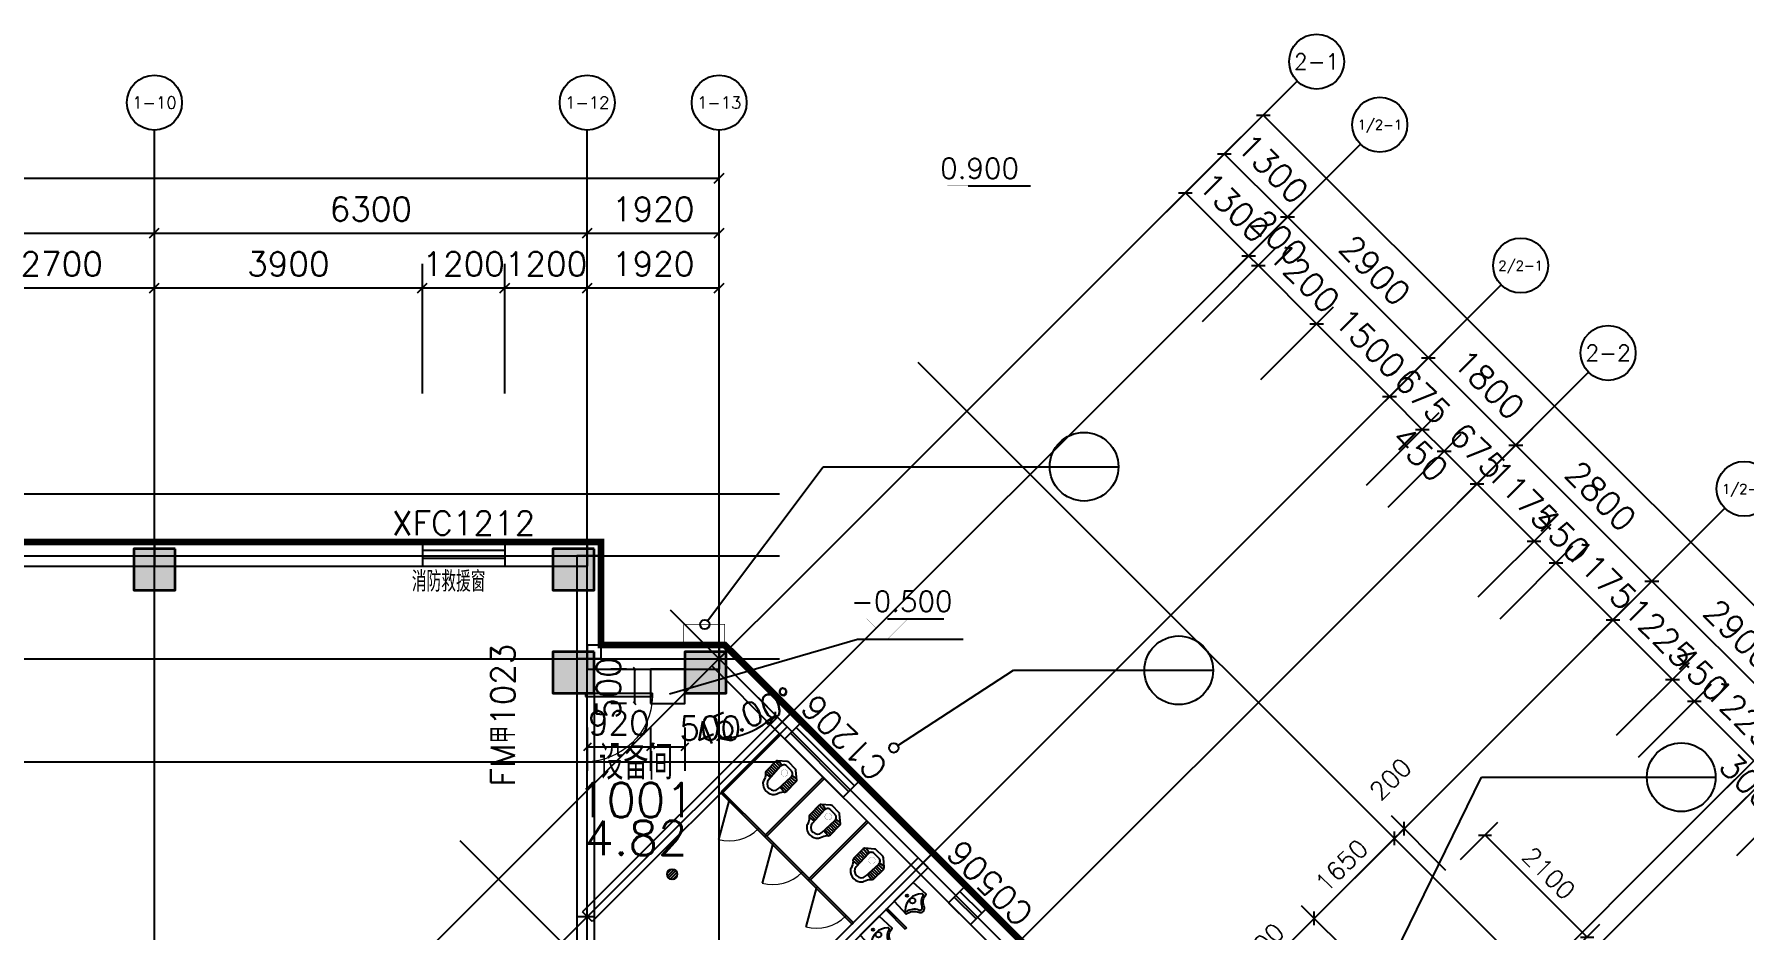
# Model space of a CAD drawing. Header units: inches. Extents: x 0 to 508000, y 0 to 738838.
# Drawn here: x 177778 to 202662, y 256180 to 269226 of the extents above; entities that cross this region are included whole.
import ezdxf
from ezdxf.enums import TextEntityAlignment as Align
from ezdxf.lldxf.tags import DXFTag

# ---------------------------------------------------------------- set-up
doc = ezdxf.new("R2010")
doc.units = ezdxf.units.IN
doc.header["$LTSCALE"] = 1000
doc.header["$MEASUREMENT"] = 0
doc.layers.get('0').update_dxf_attribs({"true_color": 0xffffff})
for name, color, linetype, true_color in [('AXIS', 3, 'Continuous', 0x00ff00), ('COLUMN', 7, 'Continuous', 0xc0c0c0), ('DIM_ELEV', 3, 'Continuous', 0x00ff00), ('DIM_IDEN', 3, 'Continuous', 0x00ff00), ('DOOR_FIRE', 4, 'Continuous', 0x00ffff), ('DOOR_FIRE_TEXT', 7, 'Continuous', 0xffffff), ('DOTE', 1, 'DOTE', 0xff0000), ('LATRINE', 6, 'Continuous', 0xff00ff), ('LVTRY', 6, 'Continuous', 0xff00ff), ('PUB_DIM', 3, 'Continuous', 0x00ff00), ('PUB_TEXT', 7, 'Continuous', 0xffffff), ('SPACE', 7, 'Continuous', 0xffffff), ('WALL', 7, 'Continuous', 0xc0c0c0), ('WINDOW', 4, 'Continuous', 0x00ffff), ('WINDOW_TEXT', 7, 'Continuous', 0xffffff), ('柱填充', 7, 'Continuous', 0xc0c0c0), ('砼柱', 2, 'Continuous', 0xffff00)]:
    doc.layers.add(name, color=color, linetype=linetype, true_color=true_color)
doc.styles.add('TXTSTY_ANONYMOUS', font='txt.shx', dxfattribs={"height": 0.2, "bigfont": 'gbcbig.shx'})
tags = doc.linetypes.add('DOTE', pattern=[2.42, 2, -0.2, 0.02, -0.2]).pattern_tags.tags
tags[10:11] = [DXFTag(74, 4), DXFTag(75, 0), DXFTag(340, '0'), DXFTag(46, 0.0), DXFTag(50, 0.0), DXFTag(44, 0.0), DXFTag(45, 0.0)]
tags[8:9] = [DXFTag(74, 4), DXFTag(75, 0), DXFTag(340, '0'), DXFTag(46, 0.0), DXFTag(50, 0.0), DXFTag(44, 0.0), DXFTag(45, 0.0)]
tags[6:7] = [DXFTag(74, 4), DXFTag(75, 0), DXFTag(340, '0'), DXFTag(46, 0.0), DXFTag(50, 0.0), DXFTag(44, 0.0), DXFTag(45, 0.0)]
tags[4:5] = [DXFTag(74, 4), DXFTag(75, 0), DXFTag(340, '0'), DXFTag(46, 0.0), DXFTag(50, 0.0), DXFTag(44, 0.0), DXFTag(45, 0.0)]

# ---------------------------------------------------------------- blocks, each defined once
blk = doc.blocks.new('DAnoyomous1291')
at = {"layer": 'WALL', "lineweight": -3}
for p, q in [((185828, 260329), (187747, 260329)), ((185828, 260329), (185828, 259979)), ((187747, 260329), (187747, 259979)), ((185828, 259979), (187747, 259979))]:
    blk.add_line(p, q, dxfattribs=at)
blk = doc.blocks.new('DAnoyomous1307')
at = {"layer": 'WALL', "lineweight": -3}
for p, q in [((187888, 260270), (187641, 260023)), ((187888, 260270), (188808, 259351)), ((187641, 260023), (188560, 259103)), ((188808, 259351), (188560, 259103))]:
    blk.add_line(p, q, dxfattribs=at)
blk = doc.blocks.new('DAnoyomous1629')
at = {"layer": 'WALL', "lineweight": -3}
for p, q in [((185678, 260129), (185678, 256371)), ((185928, 260129), (185678, 260129)), ((185928, 260129), (185928, 256371)), ((185928, 256371), (185678, 256371))]:
    blk.add_line(p, q, dxfattribs=at)
blk = doc.blocks.new('$DorLib2D$00000001')
at = {"lineweight": -3}
for p, q in [((0.45, 0.975), (0.5, 0.975)), ((0.45, 0), (0.45, 0.975)), ((0.5, 0), (0.5, 0.975)), ((0.5, 0), (0.45, 0))]:
    blk.add_line(p, q, dxfattribs=at)
at = {"lineweight": 13}
blk.add_arc((0.475, 0), 0.975, 91.4693, 180, dxfattribs=at)
blk = doc.blocks.new('DAnoyomous1639')
at = {"layer": 'DOOR_FIRE', "xscale": -1000, "yscale": 1000, "rotation": 270}
blk.add_blockref('$DorLib2D$00000001', (185803, 259129), dxfattribs=at)
at = {"layer": 'DOOR_FIRE_TEXT', "style": 'TXTSTY_ANONYMOUS'}
blk.add_text('FM甲1023', height=350, rotation=90, dxfattribs=at).set_placement((184601, 259308), align=Align.MIDDLE_CENTER)
blk = doc.blocks.new('DAnoyomous1668')
at = {"layer": 'WALL', "lineweight": -3}
for p, q in [((170528, 261829), (179528, 261829)), ((170528, 261829), (170528, 261479)), ((179528, 261829), (179528, 261479)), ((170528, 261479), (179528, 261479))]:
    blk.add_line(p, q, dxfattribs=at)
blk = doc.blocks.new('DAnoyomous1794')
at = {"layer": 'AXIS', "lineweight": -3}
for p, q in [((193333, 265715), (196162, 268543)), ((194252, 264795), (197081, 267624)), ((196303, 262745), (199131, 265573)), ((197576, 261472), (200404, 264301)), ((199556, 259492), (202384, 262321)), ((201606, 257442), (204435, 260270)), ((201818, 257229), (204647, 260058))]:
    blk.add_line(p, q, dxfattribs=at)
for centre in [(196444, 268826), (197364, 267907), (199414, 265856), (200687, 264583), (202667, 262603)]:
    blk.add_circle(centre, 400, dxfattribs=at)
at = {"layer": 'AXIS', "color": 7, "true_color": 0xffffff, "style": 'TXTSTY_ANONYMOUS'}
for s, height, p in [('2-1', 233.3, (196444, 268826)), ('1/2-1', 140, (197364, 267907)), ('2/2-1', 140, (199414, 265856)), ('2-2', 233.3, (200687, 264583)), ('1/2-2', 140, (202667, 262603))]:
    blk.add_text(s, height=height, dxfattribs=at).set_placement(p, align=Align.MIDDLE_CENTER)
blk = doc.blocks.new('DAnoyomous1801')
at = {"layer": 'AXIS', "lineweight": -3}
for p, q in [((193581, 265962), (195914, 268296)), ((195567, 268048), (195767, 268048)), ((195667, 268048), (233143, 230572))]:
    blk.add_line(p, q, dxfattribs=at)
blk = doc.blocks.new('DAnoyomous1856')
at = {"layer": 'AXIS', "lineweight": -3}
for p, q in [((193581, 265962), (195348, 267730)), ((195001, 267482), (195201, 267482)), ((195101, 267482), (196020, 266563)), ((194500, 265043), (196268, 266811)), ((195920, 266563), (196120, 266563)), ((196020, 266563), (198071, 264513)), ((196551, 262992), (198318, 264760)), ((197971, 264513), (198171, 264513)), ((198071, 264513), (199344, 263240)), ((197823, 261720), (199591, 263487)), ((199244, 263240), (199444, 263240)), ((199344, 263240), (201324, 261260)), ((199803, 259740), (201571, 261507)), ((201224, 261260), (201424, 261260)), ((201324, 261260), (203374, 259209)), ((201854, 257689), (203622, 259457)), ((202066, 257477), (203834, 259245))]:
    blk.add_line(p, q, dxfattribs=at)
at = {"layer": 'AXIS', "color": 7, "true_color": 0xffffff, "style": 'TXTSTY_ANONYMOUS'}
for s, p in [('1300', (195808, 267270)), ('2900', (197293, 265785)), ('1800', (198955, 264124)), ('2800', (200581, 262497)), ('2900', (202596, 260482))]:
    blk.add_text(s, height=350, rotation=315, dxfattribs=at).set_placement(p, align=Align.MIDDLE_CENTER)
blk = doc.blocks.new('DAnoyomous1861')
at = {"layer": 'WALL', "lineweight": -3}
for p, q in [((190646, 257229), (189072, 255655)), ((190788, 257088), (189213, 255513)), ((190788, 257088), (190646, 257229)), ((189213, 255513), (189072, 255655))]:
    blk.add_line(p, q, dxfattribs=at)
blk = doc.blocks.new('DAnoyomous1866')
at = {"layer": 'WALL', "lineweight": -3}
for p, q in [((190858, 257300), (190611, 257053)), ((190858, 257300), (192131, 256027)), ((190611, 257053), (191884, 255780)), ((192131, 256027), (191884, 255780))]:
    blk.add_line(p, q, dxfattribs=at)
blk = doc.blocks.new('DAnoyomous1874')
at = {"layer": 'WINDOW', "lineweight": -3}
for p, q in [((191336, 256823), (191088, 256575)), ((191336, 256823), (191654, 256505)), ((191088, 256575), (191406, 256257)), ((191171, 256658), (191489, 256340)), ((191253, 256740), (191571, 256422)), ((191654, 256505), (191406, 256257))]:
    blk.add_line(p, q, dxfattribs=at)
at = {"layer": 'WINDOW_TEXT', "style": 'TXTSTY_ANONYMOUS'}
blk.add_text('C0506', height=350, rotation=135, dxfattribs=at).set_placement((191689, 256858), align=Align.MIDDLE_CENTER)
blk = doc.blocks.new('$lvtry$00000205')
at = {"color": 0, "lineweight": -3}
for p, q in [((-109, -134), (-210, -128)), ((-107, -166), (-210, -166)), ((-106, -197), (-210, -197)), ((-104, -227), (-210, -227)), ((-106, -103), (-182, -88)), ((-109, -124), (-97, -382)), ((48, -60), (-48, -60)), ((97, -382), (109, -124)), ((104, -227), (210, -227)), ((106, -103), (182, -88)), ((106, -197), (210, -197)), ((107, -166), (210, -166)), ((109, -134), (210, -128)), ((-103, -258), (-210, -258)), ((-101, -289), (-210, -289)), ((-100, -320), (-210, -320)), ((-191, -354), (-99, -345)), ((-4, -470), (4, -470)), ((191, -354), (99, -345)), ((100, -320), (210, -320)), ((101, -289), (210, -289)), ((103, -258), (210, -258))]:
    blk.add_line(p, q, dxfattribs=at)
blk.add_lwpolyline([(184, -360, -0.046574), (191, -354, 0.248797), (210, -318), (210, -128, 0.218491), (198, -101), (90, -9, 0.179479), (67, 0), (-67, 0, 0.179479), (-90, -9), (-198, -101, 0.218491), (-210, -128), (-210, -318, 0.248797), (-191, -354, -0.046574), (-184, -360, -0.139709), (-135, -448, 0.12003), (-120, -477, 0.218108), (-4, -530), (4, -530, 0.218108), (120, -477, 0.12003), (135, -448, -0.139709)], format="xyb", close=True, dxfattribs=at)
at = {"color": 0, "lineweight": -3, "const_width": 3}
blk.add_lwpolyline([(49, -153, 1), (-49, -153, 1)], format="xyb", close=True, dxfattribs=at)
at = {"color": 0, "lineweight": -3}
for centre, radius, start, end in [((-48, -121), 61, 90, 182.693), ((48, -121), 61, 357.307, 90), ((-4, -377), 92.8, 182.693, 270), ((4, -377), 92.8, 270, 357.307)]:
    blk.add_arc(centre, radius, start, end, dxfattribs=at)
blk = doc.blocks.new('DAnoyomous1942')
at = {"layer": 'LATRINE', "lineweight": -3}
for p, q in [((189898, 257766), (189049, 256917)), ((189915, 257748), (189067, 256900)), ((189915, 257748), (189898, 257766)), ((189067, 256900), (189049, 256917))]:
    blk.add_line(p, q, dxfattribs=at)
blk = doc.blocks.new('DAnoyomous1947')
at = {"layer": 'LATRINE', "lineweight": -3}
for p, q in [((189049, 256900), (189067, 256917)), ((189686, 256263), (189049, 256900)), ((189703, 256281), (189067, 256917)), ((189686, 256263), (189703, 256281))]:
    blk.add_line(p, q, dxfattribs=at)
blk = doc.blocks.new('$TCHSYS$APDOOR2D')
at = {"lineweight": -3}
blk.add_line((0.5, 0), (0, 0.866), dxfattribs=at)
at = {"lineweight": 13}
blk.add_arc((0.5, 0), 1, 120, 180, dxfattribs=at)
blk = doc.blocks.new('DAnoyomous1950')
at = {"layer": 'LATRINE', "xscale": 600, "yscale": 600, "rotation": 135}
blk.add_blockref('$TCHSYS$APDOOR2D', (189376, 256590), dxfattribs=at)
blk = doc.blocks.new('DAnoyomous1955')
at = {"layer": 'LATRINE', "lineweight": -3}
for p, q in [((189261, 258402), (188413, 257553)), ((189279, 258384), (188431, 257536)), ((189279, 258384), (189261, 258402)), ((188431, 257536), (188413, 257553))]:
    blk.add_line(p, q, dxfattribs=at)
blk = doc.blocks.new('DAnoyomous1960')
at = {"layer": 'LATRINE', "lineweight": -3}
for p, q in [((188413, 257536), (188431, 257553)), ((189067, 256917), (188431, 257553)), ((189049, 256900), (188413, 257536)), ((189049, 256900), (189067, 256917))]:
    blk.add_line(p, q, dxfattribs=at)
blk = doc.blocks.new('DAnoyomous1963')
at = {"layer": 'LATRINE', "xscale": 600, "yscale": 600, "rotation": 135}
blk.add_blockref('$TCHSYS$APDOOR2D', (188740, 257227), dxfattribs=at)
blk = doc.blocks.new('DAnoyomous1968')
at = {"layer": 'LATRINE', "lineweight": -3}
for p, q in [((188625, 259038), (187777, 258190)), ((188643, 259021), (187794, 258172)), ((188643, 259021), (188625, 259038)), ((187794, 258172), (187777, 258190))]:
    blk.add_line(p, q, dxfattribs=at)
blk = doc.blocks.new('DAnoyomous1973')
at = {"layer": 'LATRINE', "lineweight": -3}
for p, q in [((187777, 258172), (187794, 258190)), ((188413, 257536), (187777, 258172)), ((188431, 257553), (187794, 258190)), ((188413, 257536), (188431, 257553))]:
    blk.add_line(p, q, dxfattribs=at)
blk = doc.blocks.new('DAnoyomous1976')
at = {"layer": 'LATRINE', "xscale": 600, "yscale": 600, "rotation": 135}
blk.add_blockref('$TCHSYS$APDOOR2D', (188104, 257863), dxfattribs=at)
blk = doc.blocks.new('$lvtry$00000227')
at = {"color": 0, "lineweight": -3}
blk.add_lwpolyline([(53, -374, -0.307493), (205, -257), (195, 0), (-195, 0), (-205, -256, -0.265776), (-54, -366, 0.591279)], format="xyb", close=True, dxfattribs=at)
for centre, radius in [((-1, -182), 40.3), ((-6, -75), 15.8)]:
    blk.add_circle(centre, radius, dxfattribs=at)
for centre, radius, start, end in [((-161, -223), 22.7, 134.5857, 206.4573), ((-200, -412), 179, 22.2984, 83.8043), ((-5, -382), 245, 45.4143, 134.5857), ((199, -407), 174, 100.5676, 157.7034), ((153, -222), 20.3, 314.5857, 45.4143), ((1, -326), 39.6, 206.4354, 337.7034)]:
    blk.add_arc(centre, radius, start, end, dxfattribs=at)
blk = doc.blocks.new('DAnoyomous2002')
at = {"layer": 'LATRINE', "lineweight": -3}
for p, q in [((190191, 256492), (190174, 256474)), ((190174, 256474), (190457, 256191)), ((190191, 256492), (190474, 256209)), ((190474, 256209), (190457, 256191))]:
    blk.add_line(p, q, dxfattribs=at)
blk = doc.blocks.new('$lvtry$00000171')
at = {"lineweight": -3}
for p, q in [((-74, 11), (-11, 74)), ((-70, -27), (27, 70)), ((-53, -53), (53, 53)), ((-27, -70), (70, 27)), ((11, -74), (74, -11))]:
    blk.add_line(p, q, dxfattribs=at)
blk.add_circle((0, 0), 75, dxfattribs=at)
blk = doc.blocks.new('DAnoyomous2246')
at = {"layer": 'WINDOW', "lineweight": -3}
for p, q in [((188950, 259209), (188702, 258961)), ((188867, 259126), (189716, 258278)), ((188950, 259209), (189798, 258360)), ((188702, 258961), (189551, 258113)), ((188785, 259044), (189633, 258195)), ((189798, 258360), (189551, 258113))]:
    blk.add_line(p, q, dxfattribs=at)
at = {"layer": 'WINDOW_TEXT', "style": 'TXTSTY_ANONYMOUS'}
blk.add_text('C1206', height=350, rotation=135, dxfattribs=at).set_placement((189568, 258979), align=Align.MIDDLE_CENTER)
blk = doc.blocks.new('DAnoyomous2269')
at = {"layer": 'WINDOW', "lineweight": -3}
for p, q in [((183428, 261829), (184628, 261829)), ((183428, 261829), (183428, 261479)), ((184628, 261829), (184628, 261479)), ((183428, 261712), (184628, 261712)), ((183428, 261595), (184628, 261595)), ((183428, 261479), (184628, 261479))]:
    blk.add_line(p, q, dxfattribs=at)
at = {"layer": 'WINDOW_TEXT', "style": 'TXTSTY_ANONYMOUS'}
blk.add_text('XFC1212', height=350, dxfattribs=at).set_placement((184028, 262104), align=Align.MIDDLE_CENTER)
blk = doc.blocks.new('DAnoyomous2316')
at = {"layer": 'WALL', "lineweight": -3}
for p, q in [((185678, 261629), (185678, 260129)), ((186028, 261629), (185678, 261629)), ((186028, 261629), (186028, 260129)), ((186028, 260129), (185678, 260129))]:
    blk.add_line(p, q, dxfattribs=at)
blk = doc.blocks.new('DAnoyomous2571')
at = {"layer": 'DIM_ELEV', "lineweight": -3}
blk.add_line((191370, 267017), (192281, 267017), dxfattribs=at)
at = {"layer": 'DIM_ELEV', "lineweight": -3, "const_width": 1}
blk.add_lwpolyline([(191070, 267017), (191670, 267017), (191370, 266717)], close=True, dxfattribs=at)
at = {"layer": 'DIM_ELEV', "color": 7, "true_color": 0xffffff, "style": 'TXTSTY_ANONYMOUS'}
blk.add_text('0.900', height=297.5, dxfattribs=at).set_placement((192112, 267122), align=Align.RIGHT)
blk = doc.blocks.new('bvfdbgfhgfj')
at = {"layer": '柱填充', "true_color": 0x333333}
for points in [[(815139088, 579353477), (815138488, 579353477), (815138488, 579352877), (815139088, 579352877)], [(815145188, 579353477), (815144588, 579353477), (815144588, 579352877), (815145188, 579352877)], [(815145188, 579351977), (815144588, 579351977), (815144588, 579351377), (815145188, 579351377)], [(815147108, 579351977), (815146508, 579351977), (815146508, 579351377), (815147108, 579351377)]]:
    blk.add_hatch(color=250, dxfattribs=at).paths.add_polyline_path(points, flags=0)
at = {"layer": '砼柱', "color": 3, "lineweight": 35, "true_color": 0x00ff00}
for points in [[(815139088, 579353477), (815138488, 579353477), (815138488, 579352877), (815139088, 579352877)], [(815145188, 579353477), (815144588, 579353477), (815144588, 579352877), (815145188, 579352877)], [(815145188, 579351977), (815144588, 579351977), (815144588, 579351377), (815145188, 579351377)], [(815147108, 579351977), (815146508, 579351977), (815146508, 579351377), (815147108, 579351377)]]:
    blk.add_lwpolyline(points, close=True, dxfattribs=at)
blk = doc.blocks.new('DAnoyomous5014')
at = {"layer": 'COLUMN', "lineweight": -3}
for p, q in [((179828, 261729), (179228, 261729)), ((179228, 261729), (179228, 261129)), ((179828, 261129), (179828, 261729)), ((179228, 261129), (179828, 261129))]:
    blk.add_line(p, q, dxfattribs=at)
blk = doc.blocks.new('DAnoyomous5029')
at = {"layer": 'WALL', "lineweight": -3}
for p, q in [((179528, 261829), (185828, 261829)), ((179528, 261829), (179528, 261479)), ((185828, 261829), (185828, 261479)), ((179528, 261479), (185828, 261479))]:
    blk.add_line(p, q, dxfattribs=at)
blk = doc.blocks.new('DAnoyomous5094')
at = {"layer": 'COLUMN', "lineweight": -3}
for p, q in [((185928, 260229), (185328, 260229)), ((185328, 260229), (185328, 259629)), ((185928, 259629), (185928, 260229)), ((185328, 259629), (185928, 259629))]:
    blk.add_line(p, q, dxfattribs=at)
blk = doc.blocks.new('DAnoyomous5099')
at = {"layer": 'COLUMN', "lineweight": -3}
for p, q in [((185928, 261729), (185328, 261729)), ((185328, 261729), (185328, 261129)), ((185928, 261129), (185928, 261729)), ((185328, 261129), (185928, 261129))]:
    blk.add_line(p, q, dxfattribs=at)
blk = doc.blocks.new('DAnoyomous5136')
at = {"layer": 'AXIS', "lineweight": -3}
for p, q in [((179528, 263829), (179528, 267829)), ((185828, 263829), (185828, 267829)), ((187748, 263829), (187748, 267829))]:
    blk.add_line(p, q, dxfattribs=at)
for centre in [(179528, 268229), (185828, 268229), (187748, 268229)]:
    blk.add_circle(centre, 400, dxfattribs=at)
at = {"layer": 'AXIS', "color": 7, "true_color": 0xffffff, "style": 'TXTSTY_ANONYMOUS'}
for s, p in [('1-10', (179528, 268229)), ('1-12', (185828, 268229)), ('1-13', (187748, 268229))]:
    blk.add_text(s, height=175, dxfattribs=at).set_placement(p, align=Align.MIDDLE_CENTER)
blk = doc.blocks.new('DAnoyomous5143')
at = {"layer": 'AXIS', "lineweight": -3}
for p, q in [((187748, 264179), (187748, 267479)), ((128328, 267129), (187748, 267129)), ((187677, 267058), (187819, 267199))]:
    blk.add_line(p, q, dxfattribs=at)
blk = doc.blocks.new('DAnoyomous5190')
at = {"layer": 'AXIS', "lineweight": -3}
for p, q in [((179528, 264179), (179528, 266679)), ((185828, 264179), (185828, 266679)), ((187748, 264179), (187748, 266679)), ((170528, 266329), (179528, 266329)), ((179457, 266258), (179599, 266399)), ((179528, 266329), (185828, 266329)), ((185757, 266258), (185899, 266399)), ((185828, 266329), (187748, 266329)), ((187677, 266258), (187819, 266399))]:
    blk.add_line(p, q, dxfattribs=at)
at = {"layer": 'AXIS', "color": 7, "true_color": 0xffffff, "style": 'TXTSTY_ANONYMOUS'}
for s, p in [('6300', (182678, 266679)), ('1920', (186788, 266679))]:
    blk.add_text(s, height=350, dxfattribs=at).set_placement(p, align=Align.MIDDLE_CENTER)
blk = doc.blocks.new('DAnoyomous5319')
at = {"layer": 'COLUMN', "lineweight": -3}
for p, q in [((187848, 260229), (187248, 260229)), ((187248, 260229), (187248, 259629)), ((187848, 259629), (187848, 260229)), ((187248, 259629), (187848, 259629))]:
    blk.add_line(p, q, dxfattribs=at)
blk = doc.blocks.new('DAnoyomous8280')
at = {"layer": 'WALL', "lineweight": -3}
for p, q in [((188596, 259280), (185757, 256442)), ((188737, 259139), (185899, 256300)), ((188737, 259139), (188596, 259280)), ((185899, 256300), (185757, 256442))]:
    blk.add_line(p, q, dxfattribs=at)
blk = doc.blocks.new('DAnoyomous8285')
at = {"layer": 'WALL', "lineweight": -3}
for p, q in [((188808, 259351), (188560, 259103)), ((188808, 259351), (190858, 257300)), ((188560, 259103), (190611, 257053)), ((190858, 257300), (190611, 257053))]:
    blk.add_line(p, q, dxfattribs=at)
blk = doc.blocks.new('DAnoyomous8290')
at = {"layer": 'WALL', "lineweight": -3}
for p, q in [((185678, 256371), (185678, 255629)), ((185928, 256371), (185678, 256371)), ((185928, 256371), (185928, 255629)), ((185928, 255629), (185678, 255629))]:
    blk.add_line(p, q, dxfattribs=at)
blk = doc.blocks.new('DAnoyomous9024')
at = {"layer": 'DIM_IDEN', "lineweight": -3}
for p, q in [((187580, 260683), (189263, 262926)), ((189263, 262926), (193559, 262926))]:
    blk.add_line(p, q, dxfattribs=at)
for centre, radius in [((193059, 262926), 500), ((187539, 260629), 68.5)]:
    blk.add_circle(centre, radius, dxfattribs=at)
blk = doc.blocks.new('DAnoyomous13624')
at = {"layer": 'PUB_DIM', "lineweight": -3}
for p, q in [((188584, 259292), (188319, 259557)), ((187748, 258945), (187748, 259320)), ((188566, 259309), (188423, 259210)), ((188566, 259309), (188467, 259165)), ((188566, 259262), (188566, 259356)), ((188467, 259165), (188423, 259210)), ((187715, 258937), (187781, 259003)), ((187748, 258970), (187920, 259002)), ((187748, 258970), (187920, 258939)), ((187920, 259002), (187920, 258939))]:
    blk.add_line(p, q, dxfattribs=at)
blk.add_arc((187748, 260128), 1157, 270, 315, dxfattribs=at)
at = {"layer": 'PUB_DIM', "color": 7, "true_color": 0xffffff, "style": 'TXTSTY_ANONYMOUS'}
blk.add_text('45.00°', height=350, rotation=22.5, dxfattribs=at).set_placement((188102, 259274), align=Align.MIDDLE_CENTER)
blk = doc.blocks.new('DAnoyomous13792')
at = {"layer": 'PUB_DIM', "lineweight": -3}
for p, q in [((179528, 263993), (179528, 265879)), ((183428, 263993), (183428, 265879)), ((184628, 263993), (184628, 265879)), ((185828, 263993), (185828, 265879)), ((187748, 263993), (187748, 265879)), ((176828, 265529), (179528, 265529)), ((179457, 265458), (179599, 265599)), ((179528, 265529), (183428, 265529)), ((183357, 265458), (183499, 265599)), ((183428, 265529), (184628, 265529)), ((184557, 265458), (184699, 265599)), ((184628, 265529), (185828, 265529)), ((185757, 265458), (185899, 265599)), ((185828, 265529), (187748, 265529)), ((187677, 265458), (187819, 265599))]:
    blk.add_line(p, q, dxfattribs=at)
at = {"layer": 'PUB_DIM', "color": 7, "true_color": 0xffffff, "style": 'TXTSTY_ANONYMOUS'}
for s, p in [('2700', (178178, 265879)), ('3900', (181478, 265879)), ('1200', (184028, 265879)), ('1200', (185228, 265879)), ('1920', (186788, 265879))]:
    blk.add_text(s, height=350, dxfattribs=at).set_placement(p, align=Align.MIDDLE_CENTER)
blk = doc.blocks.new('DAnoyomous14198')
at = {"layer": 'PUB_DIM', "lineweight": -3}
for p, q in [((193722, 266104), (194783, 267164)), ((194435, 266917), (194635, 266917)), ((194535, 266917), (195455, 265998)), ((194641, 265184), (195702, 266245)), ((194783, 265043), (195843, 266104)), ((195355, 265998), (195555, 265998)), ((195455, 265998), (195596, 265856)), ((195496, 265856), (195696, 265856)), ((195596, 265856), (196444, 265008)), ((195631, 264195), (196692, 265255)), ((196344, 265008), (196544, 265008)), ((196444, 265008), (197505, 263947)), ((196692, 263134), (197753, 264194)), ((197405, 263947), (197605, 263947)), ((197505, 263947), (197982, 263470)), ((197169, 262656), (198230, 263717)), ((197487, 262338), (198548, 263399)), ((197882, 263470), (198082, 263470)), ((197982, 263470), (198301, 263151)), ((198201, 263151), (198401, 263151)), ((198301, 263151), (198778, 262674)), ((197965, 261861), (199025, 262922)), ((198678, 262674), (198878, 262674)), ((198778, 262674), (199609, 261843)), ((198796, 261030), (199856, 262091)), ((199509, 261843), (199709, 261843)), ((199609, 261843), (199927, 261525)), ((199114, 260712), (200174, 261773)), ((199827, 261525), (200027, 261525)), ((199927, 261525), (200758, 260694)), ((199945, 259881), (201005, 260942)), ((200658, 260694), (200858, 260694)), ((200758, 260694), (201624, 259828)), ((200811, 259015), (201872, 260076)), ((201524, 259828), (201724, 259828)), ((201624, 259828), (201942, 259510)), ((201129, 258697), (202190, 259757)), ((201842, 259510), (202042, 259510)), ((201942, 259510), (202808, 258644)), ((201995, 257830), (203056, 258891)), ((202207, 257618), (203268, 258679)), ((202561, 257265), (203622, 258325))]:
    blk.add_line(p, q, dxfattribs=at)
at = {"layer": 'PUB_DIM', "color": 7, "true_color": 0xffffff, "style": 'TXTSTY_ANONYMOUS'}
for s, p in [('1300', (195242, 266705)), ('200', (195899, 266263)), ('1200', (196267, 265680)), ('1500', (197222, 264725)), ('675', (197991, 263956)), ('450', (197947, 263116)), ('675', (198787, 263160)), ('1175', (199441, 262506)), ('450', (200015, 261932)), ('1175', (200590, 261357)), ('1225', (201438, 260509)), ('450', (202031, 259916)), ('1225', (202623, 259324)), ('300', (202720, 258343))]:
    blk.add_text(s, height=350, rotation=315, dxfattribs=at).set_placement(p, align=Align.MIDDLE_CENTER)
blk = doc.blocks.new('DAnoyomous14329')
at = {"layer": 'PUB_DIM', "lineweight": -3}
for p, q in [((198327, 257044), (197532, 257839)), ((198186, 256902), (197390, 257698)), ((197576, 257512), (197717, 257654)), ((197576, 257412), (197576, 257612)), ((197717, 257554), (197717, 257754)), ((196409, 256346), (197576, 257512)), ((195136, 255073), (196409, 256346)), ((197019, 255736), (196223, 256531)), ((196409, 256246), (196409, 256446)), ((193970, 253906), (195136, 255073)), ((195746, 254463), (194951, 255258)), ((195136, 254973), (195136, 255173)), ((194579, 253296), (193784, 254092)), ((193970, 253806), (193970, 254006))]:
    blk.add_line(p, q, dxfattribs=at)
at = {"layer": 'PUB_DIM', "color": 7, "true_color": 0xffffff, "style": 'TXTSTY_ANONYMOUS'}
for s, p in [('200', (197519, 258375)), ('1650', (196807, 257115)), ('1800', (195587, 255895)), ('1650', (194367, 254675))]:
    blk.add_text(s, height=262.5, rotation=45, dxfattribs=at).set_placement(p, align=Align.MIDDLE_CENTER)
blk = doc.blocks.new('DAnoyomous16032')
at = {"layer": 'DIM_ELEV', "lineweight": -3}
blk.add_line((190196, 260712), (191017, 260712), dxfattribs=at)
at = {"layer": 'DIM_ELEV', "lineweight": -3, "const_width": 1}
blk.add_lwpolyline([(189896, 260712), (190496, 260712), (190196, 260412)], close=True, dxfattribs=at)
at = {"layer": 'DIM_ELEV', "color": 7, "true_color": 0xffffff, "style": 'TXTSTY_ANONYMOUS'}
blk.add_text('-0.500', height=297.5, dxfattribs=at).set_placement((191145, 260817), align=Align.RIGHT)
blk = doc.blocks.new('DAnoyomous16043')
at = {"layer": 'PUB_DIM', "lineweight": -3}
for p, q in [((185828, 259129), (185828, 258494)), ((186748, 259129), (186748, 258494)), ((187248, 259129), (187248, 258494)), ((185884, 258900), (185772, 258788)), ((185828, 258844), (186748, 258844)), ((186804, 258900), (186692, 258788)), ((186748, 258844), (187248, 258844)), ((187304, 258900), (187192, 258788))]:
    blk.add_line(p, q, dxfattribs=at)
at = {"layer": 'PUB_DIM', "color": 7, "true_color": 0xffffff, "style": 'TXTSTY_ANONYMOUS'}
for s, p in [('920', (186288, 259194)), ('500', (187618, 259119))]:
    blk.add_text(s, height=350, dxfattribs=at).set_placement(p, align=Align.MIDDLE_CENTER)
blk = doc.blocks.new('DAnoyomous16050')
at = {"layer": 'PUB_DIM', "lineweight": -3}
for p, q in [((186398, 259979), (186172, 259979)), ((186542, 259959), (186502, 259999)), ((186522, 259479), (186522, 259979)), ((186398, 259479), (186172, 259479)), ((186542, 259459), (186502, 259499))]:
    blk.add_line(p, q, dxfattribs=at)
at = {"layer": 'PUB_DIM', "color": 7, "true_color": 0xffffff, "style": 'TXTSTY_ANONYMOUS'}
blk.add_text('500', height=350, rotation=90, dxfattribs=at).set_placement((186138, 259701), align=Align.MIDDLE_CENTER)
blk = doc.blocks.new('DAnoyomous18373')
at = {"layer": 'DIM_IDEN', "lineweight": -3}
for p, q in [((190348, 258866), (192031, 259960)), ((192031, 259960), (194938, 259960))]:
    blk.add_line(p, q, dxfattribs=at)
for centre, radius in [((194438, 259960), 500), ((190290, 258829), 68.5)]:
    blk.add_circle(centre, radius, dxfattribs=at)
blk = doc.blocks.new('DAnoyomous18403')
at = {"layer": 'DIM_IDEN', "lineweight": -3}
for p, q in [((197433, 255520), (198845, 258403)), ((198845, 258403), (202252, 258403))]:
    blk.add_line(p, q, dxfattribs=at)
for centre, radius in [((201752, 258403), 500), ((197403, 255458), 68.5)]:
    blk.add_circle(centre, radius, dxfattribs=at)
blk = doc.blocks.new('DAnoyomous18423')
at = {"layer": 'PUB_DIM', "lineweight": -3}
for p, q in [((198539, 257203), (199082, 257746)), ((198800, 257560), (198992, 257560)), ((198896, 257560), (200381, 256075)), ((200024, 255718), (200567, 256261)), ((200285, 256075), (200477, 256075))]:
    blk.add_line(p, q, dxfattribs=at)
at = {"layer": 'PUB_DIM', "color": 7, "true_color": 0xffffff, "style": 'TXTSTY_ANONYMOUS'}
blk.add_text('2100', height=262.5, rotation=315, dxfattribs=at).set_placement((199824, 257003), align=Align.MIDDLE_CENTER)
blk = doc.blocks.new('DAnoyomous39506')
at = {"layer": 'SPACE', "style": 'TXTSTY_ANONYMOUS'}
for s, p in [('设备间', (186536, 258619)), ('1001', (186536, 258069)), ('4.82', (186536, 257519))]:
    blk.add_text(s, height=500, dxfattribs=at).set_placement(p, align=Align.MIDDLE_CENTER)

msp = doc.modelspace()

# ---------------------------------------------------------------- linework, layer by layer
at = {"lineweight": -3}
for p, q in [((187026, 259617), (189762, 260412)), ((189762, 260412), (191298, 260412))]:
    msp.add_line(p, q, dxfattribs=at)
for points, const_width in [([(224941, 230430), (199839, 255532), (196232, 251926), (187830, 260329), (186028, 260329), (186028, 261829), (170728, 261829), (170728, 262729), (164328, 262724), (164328, 255829), (158728, 255829)], 100), ([(187230, 260329), (187230, 260629), (187830, 260629), (187830, 260329)], 10)]:
    msp.add_lwpolyline(points, dxfattribs=dict(at, const_width=const_width))
msp.add_lwpolyline([(186748, 259479), (187248, 259479), (187248, 259979), (186748, 259979)], close=True, dxfattribs=at)
at = {"layer": 'DOTE', "lineweight": -3}
for p, q in [((193333, 265715), (176009, 248391)), ((194252, 264795), (176928, 247471)), ((229703, 225385), (190646, 264442)), ((179528, 233029), (179528, 263829)), ((185828, 233029), (185828, 263829)), ((187748, 233029), (187748, 263829)), ((196303, 262745), (178979, 245421)), ((127528, 262529), (188628, 262529)), ((127528, 261629), (188628, 261629)), ((197576, 261472), (180252, 244148)), ((226097, 221779), (187040, 260836)), ((127528, 260129), (188628, 260129)), ((199556, 259492), (182232, 242168)), ((127528, 258629), (188628, 258629)), ((223037, 218419), (183980, 257476)), ((201606, 257442), (184282, 240117)), ((201818, 257229), (184494, 239905))]:
    msp.add_line(p, q, dxfattribs=at)

# ---------------------------------------------------------------- block references
msp.add_blockref('bvfdbgfhgfj', (-814959260, -579091748))
at = {"layer": 'AXIS'}
for name in ['DAnoyomous1794', 'DAnoyomous5136', 'DAnoyomous1801', 'DAnoyomous5143', 'DAnoyomous1856', 'DAnoyomous5190']:
    msp.add_blockref(name, (0, 0), dxfattribs=at)
at = {"layer": 'COLUMN'}
for name in ['DAnoyomous5014', 'DAnoyomous5099', 'DAnoyomous5094', 'DAnoyomous5319']:
    msp.add_blockref(name, (0, 0), dxfattribs=at)
at = {"layer": 'DIM_ELEV'}
for name in ['DAnoyomous2571', 'DAnoyomous16032']:
    msp.add_blockref(name, (0, 0), dxfattribs=at)
at = {"layer": 'DIM_IDEN'}
for name in ['DAnoyomous9024', 'DAnoyomous18373', 'DAnoyomous18403']:
    msp.add_blockref(name, (0, 0), dxfattribs=at)
at = {"layer": 'DOOR_FIRE'}
msp.add_blockref('DAnoyomous1639', (0, 0), dxfattribs=at)
at = {"layer": 'LATRINE'}
for name in ['DAnoyomous1968', 'DAnoyomous1955', 'DAnoyomous1976', 'DAnoyomous1973', 'DAnoyomous1960', 'DAnoyomous1942', 'DAnoyomous1963', 'DAnoyomous1947', 'DAnoyomous1950', 'DAnoyomous2002']:
    msp.add_blockref(name, (0, 0), dxfattribs=at)
at = {"layer": 'LVTRY'}
for name, p, rotation in [('$lvtry$00000205', (188808, 258573), 315), ('$lvtry$00000205', (189444, 257937), 315), ('$lvtry$00000205', (190081, 257300), 315), ('$lvtry$00000227', (190434, 256734), 45), ('$lvtry$00000227', (189939, 256239), 45)]:
    msp.add_blockref(name, p, dxfattribs=dict(at, rotation=rotation))
msp.add_blockref('$lvtry$00000171', (187064, 256989), dxfattribs=at)
at = {"layer": 'PUB_DIM'}
for name in ['DAnoyomous14198', 'DAnoyomous13792', 'DAnoyomous16050', 'DAnoyomous13624', 'DAnoyomous16043', 'DAnoyomous14329', 'DAnoyomous18423']:
    msp.add_blockref(name, (0, 0), dxfattribs=at)
at = {"layer": 'SPACE'}
msp.add_blockref('DAnoyomous39506', (0, 0), dxfattribs=at)
at = {"layer": 'WALL'}
for name in ['DAnoyomous1668', 'DAnoyomous5029', 'DAnoyomous2316', 'DAnoyomous1291', 'DAnoyomous1629', 'DAnoyomous1307', 'DAnoyomous8285', 'DAnoyomous8280', 'DAnoyomous1861', 'DAnoyomous1866', 'DAnoyomous8290']:
    msp.add_blockref(name, (0, 0), dxfattribs=at)
at = {"layer": 'WINDOW'}
for name in ['DAnoyomous2269', 'DAnoyomous2246', 'DAnoyomous1874']:
    msp.add_blockref(name, (0, 0), dxfattribs=at)

# ---------------------------------------------------------------- texts
at = {"layer": 'PUB_TEXT', "style": 'TXTSTY_ANONYMOUS'}
msp.add_text('消防救援窗', height=297.5, dxfattribs=at).set_placement((183275, 261106))

doc.saveas('drawing.dxf')
